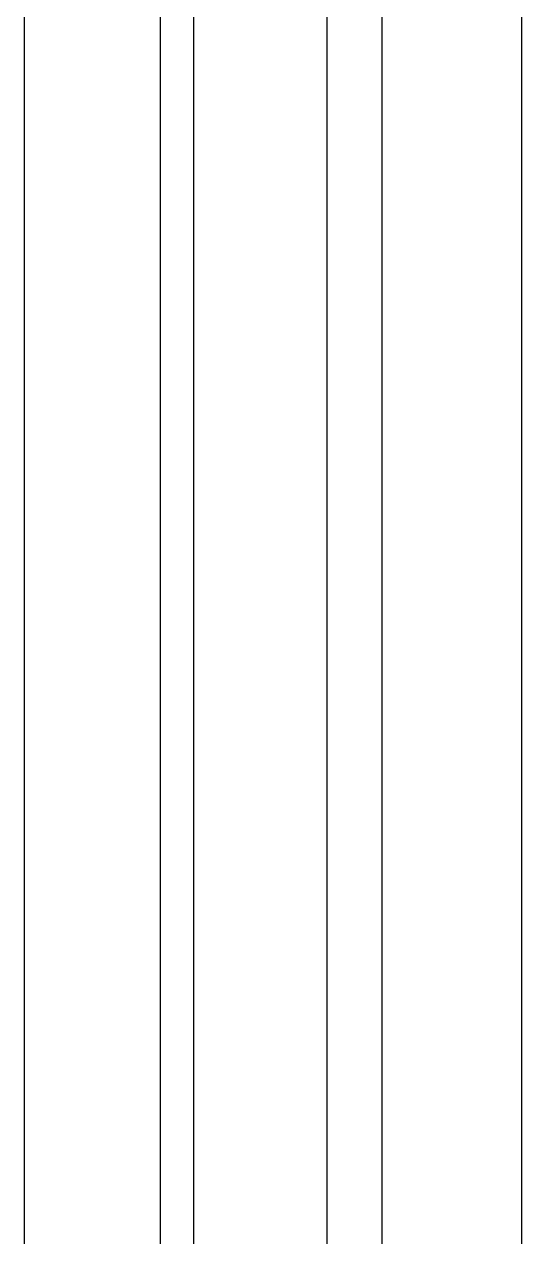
# Model space of a CAD drawing. Header units: millimetres. Extents: x 0 to 7790, y 0 to 17467.
# Drawn here: x 3070.3 to 3125.6, y 862.6 to 995.6 of the extents above; entities that cross this region are included whole.
import ezdxf

# ---------------------------------------------------------------- set-up
doc = ezdxf.new("R2010")
doc.units = ezdxf.units.MM
doc.layers.get('0').update_dxf_attribs({"lineweight": 15})
doc.layers.add('_MB_profile_0.25', color=7, linetype='Continuous', lineweight=25)

# ---------------------------------------------------------------- blocks, each defined once
blk = doc.blocks.new('*U398')
at = {"layer": '_MB_profile_0.25'}
for points in [[(0, -936.24), (0, 0), (43.3, 0), (43.3, -936.24)], [(3.6, 0), (3.6, -936.24)], [(18.9, -936.24), (18.9, 0)], [(25, 0), (25, -936.24)], [(39.6, -936.24), (39.6, 0)]]:
    blk.add_lwpolyline(points, dxfattribs=at)

msp = doc.modelspace()

# ---------------------------------------------------------------- linework, layer by layer
at = {"layer": '_MB_profile_0.25', "elevation": 0}
msp.add_lwpolyline([(3070.28, 1753.503), (3070.28, 811.069)], dxfattribs=at)

# ---------------------------------------------------------------- block references
at = {"xscale": -1}
msp.add_blockref('*U398', (3128.501, 1753.503), dxfattribs=at)

doc.saveas('drawing.dxf')
